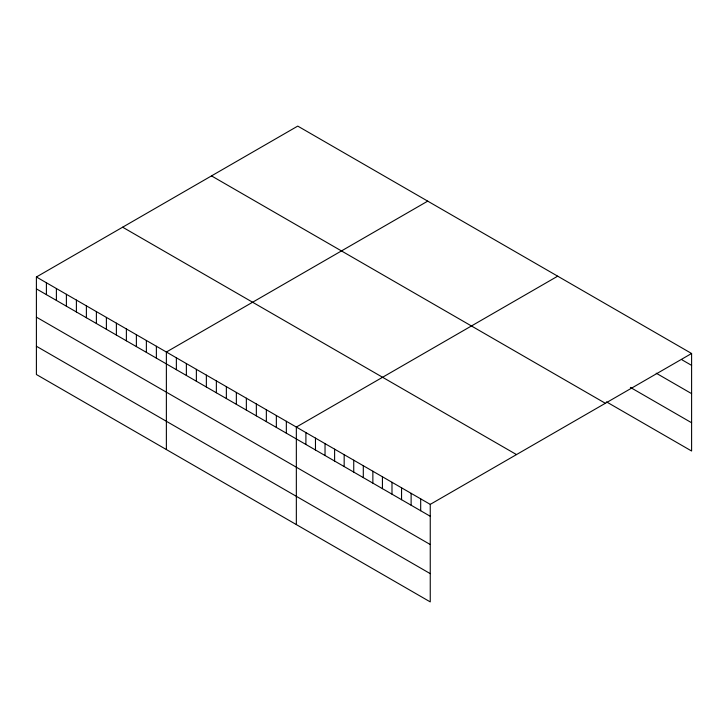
<?xml version="1.0" encoding="UTF-8"?>
<svg xmlns="http://www.w3.org/2000/svg" width="728" height="728" viewBox="0 0 728 728"><rect width="100%" height="100%" fill="white"/><g stroke="black" fill="none" stroke-linecap="round" stroke-linejoin="round"><path stroke-width="1.09" d="M36.4 276.986L430.248 504.377L430.248 601.901L36.4 374.511L36.4 276.986L297.752 126.099L691.6 353.49L691.6 451.014L606.47 401.865M427.718 201.137L166.375 352.024L166.375 449.549M557.694 276.176L296.341 427.063L296.341 524.588M430.248 504.377L691.6 353.49M682.036 359.85L691.6 365.374M656.21 373.2L691.6 393.639M630.384 387.405L691.6 422.75M211.502 175.894L605.359 403.285M122.641 227.2L516.498 454.581M36.4 288.87L430.248 516.261M36.4 317.135L430.248 544.526M36.4 346.246L430.248 573.637M420.684 498.853L420.684 510.738M411.12 493.329L411.12 505.214M401.556 487.815L401.556 499.699M391.992 482.291L391.992 494.175M382.428 476.767L382.428 488.652M372.863 471.244L372.863 483.128M363.299 465.72L363.299 477.604M353.735 460.196L353.735 472.081M344.171 454.672L344.171 466.566M334.607 449.158L334.607 461.042M325.034 443.634L325.034 455.519M315.47 438.11L315.47 449.995M305.906 432.587L305.906 444.471M286.341 421.294L286.341 433.178M276.349 415.524L276.349 427.409M266.348 409.746L266.348 421.63M256.347 403.976L256.347 415.861M246.355 398.207L246.355 410.091M236.354 392.428L236.354 404.322M226.363 386.659L226.363 398.544M216.362 380.89L216.362 392.774M206.361 375.12L206.361 387.005M196.369 369.342L196.369 381.226M186.368 363.572L186.368 375.457M176.367 357.803L176.367 369.688M156.374 346.255L156.374 358.14M146.374 340.486L146.374 352.37M136.382 334.707L136.382 346.592M126.381 328.938L126.381 340.822M116.38 323.168L116.38 335.053M106.388 317.39L106.388 329.284M96.387 311.62L96.387 323.505M86.386 305.851L86.386 317.736M76.395 300.082L76.395 311.966M66.394 294.303L66.394 306.188M56.393 288.534L56.393 300.418M46.401 282.764L46.401 294.649"/></g></svg>
